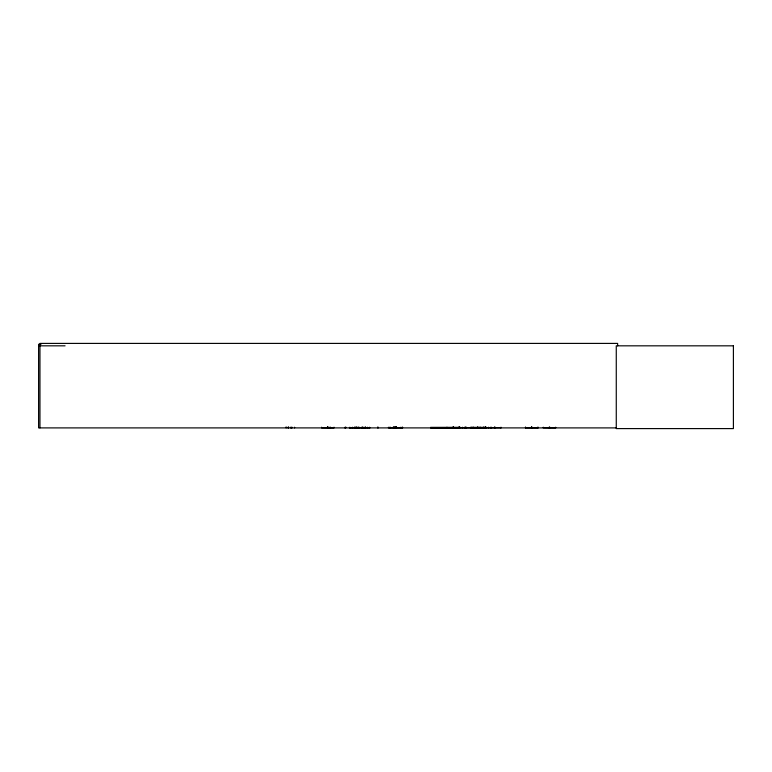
<?xml version="1.0" encoding="UTF-8"?>
<svg xmlns="http://www.w3.org/2000/svg" width="772" height="772" viewBox="0 0 772 772"><rect width="100%" height="100%" fill="white"/><g stroke="black" fill="none" stroke-linecap="round" stroke-linejoin="round"><path stroke-width="1.16" d="M537.901 427.871L537.91 427.215M389.87 427.871L389.889 427.215M402.289 427.871L402.299 427.215M452.981 427.813L452.961 427.041M453.203 427.794L453.241 427.215M349.33 427.9L358.276 427.813M453.54 427.813L453.598 427.273M473.024 427.813L473.091 427.273M479.894 427.813L479.962 427.273M41.012 344.273L38.6 344.273L38.6 427.9L616.423 427.9M38.6 345.827L65.08 345.827M430.554 427.36L460.257 427.36M470.389 427.36L485.849 427.36M430.525 427.582L460.295 427.563M470.36 427.582L485.877 427.582M369.991 427.871L359.231 427.813M430.535 427.852L500.98 427.727M395.891 427.813L395.804 426.868M363.689 427.813L363.612 427.273L363.544 427.9M483.648 427.813L483.581 427.273M462.524 427.813L462.476 427.215M480.252 427.813L480.213 427.273L480.039 427.9M390.159 427.813L390.149 427.215M525.568 427.813L525.568 427.215M400.9 427.871L400.89 427.215M617.629 345.827L617.629 343.405L39.961 343.405L39.961 427.9M555.686 427.215L555.686 427.9L543.276 427.813L543.276 427.215M549.693 427.041L549.693 427.9M549.268 427.041L549.268 427.9M537.987 427.215L537.987 427.9L525.491 427.871L525.491 427.215M531.551 427.041L531.551 427.9M531.493 427.041L531.493 427.9M500.98 427.215L500.98 427.9M494.987 427.041L494.987 427.9M494.553 427.041L494.553 427.9M491.494 427.215L491.494 427.9M490.374 427.215L490.374 427.9M488.56 427.215L488.56 427.9M485.916 427.041L485.916 427.9M485.675 427.041L485.675 427.9M485.463 427.041L485.463 427.9M485.077 427.041L485.077 427.9M483.504 427.215L483.504 427.9M477.868 427.041L477.868 427.9M477.627 427.041L477.627 427.9M473.168 427.215L473.168 427.9M471.219 427.215L471.219 427.9M465.989 427.041L465.989 427.9M465.68 427.041L465.68 427.9M464.561 427.215L464.561 427.9M459.668 427.041L459.668 427.9M459.388 427.215L459.388 427.9M459.272 427.041L459.195 427.9M458.886 427.041L458.886 427.9M453.656 427.215L453.656 427.9M453.396 427.041L453.396 427.9M446.969 427.215L446.969 427.9M402.559 427.215L402.579 427.9L388.47 427.871L388.48 427.215M396.547 427.041L396.547 427.9M396.335 427.041L396.335 427.9M396.113 427.041L396.113 427.9M394.897 427.041L394.907 427.9M393.923 427.041L393.923 427.9M393.392 426.868L393.392 427.9M378.328 427.215L378.29 427.9M377.614 427.041L377.614 427.9M369.383 427.215L369.383 427.9M367.366 427.215L367.366 427.9M365.349 427.041L365.349 427.9M365.146 427.041L365.146 427.9M362.348 427.041L362.348 427.9M362.068 427.041L362.068 427.9M359.105 427.215L359.105 427.9M358.43 427.215L358.43 427.9M358.102 427.215L358.102 427.9M356.828 427.041L356.828 427.9M356.625 427.041L356.625 427.9M355.149 427.041L355.149 427.9M354.859 427.041L354.859 427.9M352.582 427.215L352.582 427.9M349.841 427.215L349.841 427.9M345.76 427.041L345.76 427.9M334.006 427.215L333.996 427.9L321.586 427.871L321.596 427.215M330.213 427.041L330.213 427.9M328.003 427.041L328.023 427.9M327.579 427.041L327.589 427.9M327.511 426.868L327.511 427.9M294.595 427.215L294.595 427.9M292.019 427.215L292.019 427.9M291.362 427.215L291.362 427.9M290.658 427.215L290.658 427.9M288.545 426.868L288.545 427.9M288.033 427.215L288.033 427.9M286.123 426.868L286.123 427.9M733.4 345.827L616.268 345.827L616.268 428.595L733.4 428.595L733.4 345.827M531.985 427.9L531.985 427.041L531.927 427.9M395.341 427.9L395.341 427.215L395.264 427.9M394.482 427.9L394.482 427.041L394.463 427.9M345.094 427.9L345.094 427.215L345.055 427.9M328.872 427.9L328.872 427.215L328.795 427.9"/></g></svg>
